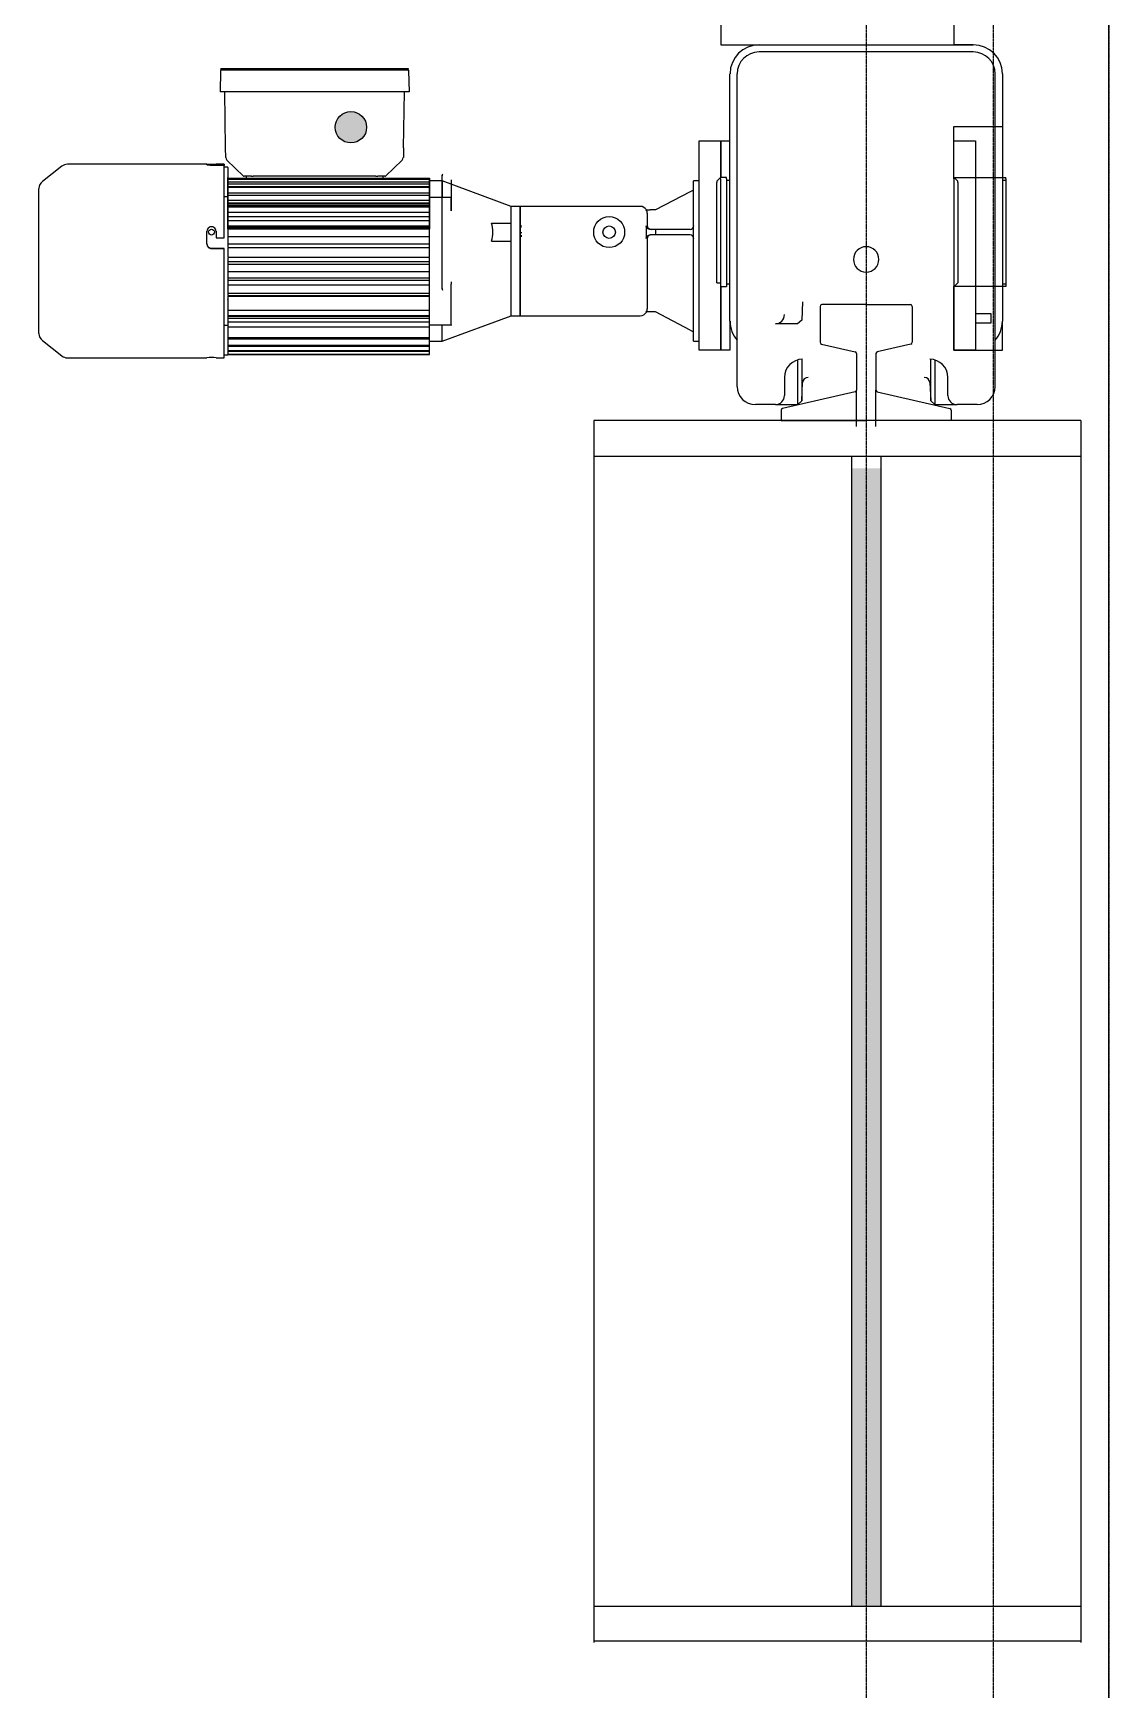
# Model space of a CAD drawing. Extents: x 220580 to 2027826, y -309201 to 71987.
# Drawn here: x 305724 to 306654, y -160938 to -159504 of the extents above; entities that cross this region are included whole.
import ezdxf

# ---------------------------------------------------------------- set-up
doc = ezdxf.new("R2010")
doc.units = 0
doc.linetypes.add('20剖面图$0$DASH', pattern=[0.35, 0.25, -0.1])
doc.linetypes.add('20剖面图$0$DOTE', pattern=[2.42, 2, -0.2, 0.02, -0.2])
for name, color, linetype in [('20剖面图$0$06A-01-03', 7, 'Continuous'), ('20剖面图$0$5剖面线层', 2, 'Continuous'), ('20剖面图$0$A-AXIS-DOTE', 14, '20剖面图$0$DOTE'), ('20剖面图$0$COLUMN', 9, 'Continuous'), ('20剖面图$0$FAG16-10.01MA1-被', 7, 'Continuous'), ('20剖面图$0$FAG16-10.02MA1-被', 7, 'Continuous'), ('20剖面图$0$FAG16-10MA1-端梁结构', 7, 'Continuous'), ('20剖面图$0$FAG16-20.02MA1-轴', 7, 'Continuous'), ('20剖面图$0$G80接口', 7, 'Continuous'), ('20剖面图$0$G80箱体', 7, 'Continuous'), ('20剖面图$0$六角头螺栓_M5-135', 7, 'Continuous'), ('20剖面图$0$后端盖', 7, 'Continuous'), ('20剖面图$0$接线盒', 7, 'Continuous'), ('20剖面图$0$接线盒盖', 7, 'Continuous'), ('20剖面图$0$机壳', 7, 'Continuous'), ('20剖面图$0$电机接线盒密封垫', 7, 'Continuous'), ('20剖面图$0$端盖', 7, 'Continuous'), ('20剖面图$0$连接板', 7, 'Continuous'), ('20剖面图$0$齿轴1', 7, 'Continuous')]:
    doc.layers.add(name, color=color, linetype=linetype)

# ---------------------------------------------------------------- blocks, each defined once
blk = doc.blocks.new('20250828132035')
at = {"layer": '20剖面图$0$5剖面线层'}
h = blk.add_hatch(color=252, dxfattribs=at)
h.dxf.hatch_style = 1
h.paths.add_polyline_path([(-1269.5, 5743.5, -1), (-1242.3, 5743.5, -1)])
at = {"layer": '20剖面图$0$5剖面线层', "true_color": 0xc5c7c4}
h = blk.add_hatch(color=9, dxfattribs=at)
h.dxf.hatch_style = 1
h.paths.add_polyline_path([(-797.4, 4463.7), (-822.6, 4463.7), (-822.6, 5448.4), (-797.4, 5448.4)])
blk.add_line((-939.3, 5608.7), (-936.1, 5608.7))
at = {"ltscale": 0.5}
for p, q in [((-849.9, 5588.4), (-849.9, 5557.4)), ((-810, 5590), (-848.3, 5590)), ((-810, 5590), (-771.7, 5590)), ((-770.1, 5588.4), (-770.1, 5557.4)), ((-848.7, 5555.8), (-819.6, 5549.1)), ((-771.3, 5555.8), (-800.4, 5549.1)), ((-818.4, 5547.6), (-818.4, 5516)), ((-801.6, 5547.6), (-801.6, 5516)), ((-819.6, 5514.5), (-882.4, 5500)), ((-819.6, 5514.5), (-882.4, 5500)), ((-818.4, 5484.6), (-818.4, 5516)), ((-801.6, 5484.6), (-801.6, 5516)), ((-800.4, 5514.5), (-737.6, 5500)), ((-800.4, 5514.5), (-737.6, 5500)), ((-883.6, 5498.5), (-883.6, 5489.8)), ((-883.6, 5498.5), (-883.6, 5489.8)), ((-736.4, 5498.5), (-736.4, 5489.8)), ((-736.4, 5498.5), (-736.4, 5489.8)), ((-624.3, 5489.8), (-1045.7, 5489.8)), ((-1045.7, 5489.8), (-1045.7, 5458.4)), ((-883.6, 5489.8), (-810, 5489.8)), ((-883.6, 5489.8), (-810, 5489.8)), ((-736.4, 5489.8), (-810, 5489.8)), ((-736.4, 5489.8), (-810, 5489.8)), ((-624.3, 5489.8), (-624.3, 5458.4)), ((-624.3, 5458.4), (-1045.7, 5458.4)), ((-1045.7, 5458.4), (-1045.7, 4463.7)), ((-822.6, 5458.4), (-822.6, 4463.7)), ((-797.4, 5458.4), (-797.4, 4463.7)), ((-624.3, 5458.4), (-624.3, 4463.7)), ((-1045.7, 4463.7), (-624.3, 4463.7)), ((-1045.7, 4463.7), (-1045.7, 4432.2)), ((-624.3, 4463.7), (-624.3, 4432.2)), ((-1045.7, 4433.7), (-624.3, 4433.7))]:
    blk.add_line(p, q, dxfattribs=at)
at = {"color": 6, "linetype": '20剖面图$0$DASH'}
blk.add_lwpolyline([(-600, 320), (-10300, 320), (-10300, 6550), (-600, 6550), (-600, 320)], dxfattribs=at)
blk.add_lwpolyline([(-701.9, 5582), (-715.4, 5582), (-715.4, 5574.2), (-701.9, 5574.2)], close=True)
at = {"ltscale": 0.5}
for centre, start, end in [((-848.3, 5588.4), 90, 180), ((-771.7, 5588.4), 0, 90), ((-848.3, 5557.4), 180, 257), ((-820, 5547.6), 0, 77), ((-800, 5547.6), 103, 180), ((-771.7, 5557.4), 283, 0), ((-820, 5516), 283, 0), ((-820, 5516), 283, 0), ((-800, 5516), 180, 257), ((-800, 5516), 180, 257), ((-882, 5498.5), 103, 180), ((-882, 5498.5), 103, 180), ((-738, 5498.5), 0, 77), ((-738, 5498.5), 0, 77)]:
    blk.add_arc(centre, 1.57, start, end, dxfattribs=at)
at = {"layer": '20剖面图$0$06A-01-03', "color": 7, "linetype": 'Continuous'}
for p, q in [((-1505.9, 5709.8), (-1522.8, 5696.5)), ((-1380.4, 5711.5), (-1501.1, 5711.5)), ((-1380.4, 5711), (-1380.4, 5711.5)), ((-1365.5, 5710.5), (-1376.5, 5710.5)), ((-1372.6, 5711.5), (-1372.6, 5711.3)), ((-1365.5, 5711.5), (-1372.6, 5711.5)), ((-1372.6, 5711.3), (-1365.5, 5711.3)), ((-1372.6, 5710.5), (-1372.6, 5711.3)), ((-1365.5, 5711.5), (-1365.5, 5711.3)), ((-1365.5, 5711.3), (-1365.5, 5710.5)), ((-1365.5, 5647.9), (-1365.5, 5710.5)), ((-1525.8, 5565.1), (-1525.8, 5690.4)), ((-1380.4, 5642.4), (-1380.4, 5653.4)), ((-1372.6, 5653.4), (-1372.6, 5647.9)), ((-1376.5, 5638.6), (-1365.5, 5638.6)), ((-1365.5, 5638.5), (-1376.5, 5638.5)), ((-1372.6, 5647.9), (-1365.5, 5647.9)), ((-1365.5, 5638.5), (-1365.5, 5638.6)), ((-1365.5, 5544), (-1365.5, 5638.5)), ((-1522.8, 5558.9), (-1505.9, 5545.7)), ((-1501.1, 5544), (-1380.4, 5544)), ((-1372.6, 5544), (-1365.5, 5544))]:
    blk.add_line(p, q, dxfattribs=at)
for centre, radius, start, end in [((-1501.1, 5703.6), 7.86, 90, 128.1572), ((-1376.5, 5793.3), 81.9, 267.251, 272.749), ((-1517.9, 5690.4), 7.86, 128.1572, 180), ((-1376.5, 5653.4), 3.93, 359.6522, 180.3478), ((-1376.5, 5642.6), 3.91, 180.1493, 270.2029), ((-1376.5, 5642.4), 3.91, 180.1373, 270.2127), ((-1517.9, 5565.1), 7.86, 180, 231.8428), ((-1501.1, 5551.8), 7.86, 231.8428, 270), ((-1376.5, 5462.2), 81.9, 87.251, 92.749)]:
    blk.add_arc(centre, radius, start, end, dxfattribs=at)
blk.add_open_spline([(-1376.5, 5710.5), (-1376.6, 5710.5), (-1376.8, 5710.5), (-1377, 5710.5), (-1377.3, 5710.5), (-1377.6, 5710.5), (-1378.1, 5710.6), (-1378.7, 5710.6), (-1379.3, 5710.7), (-1379.8, 5710.7), (-1380.1, 5710.8), (-1380.3, 5710.9), (-1380.4, 5710.9), (-1380.4, 5710.9), (-1380.4, 5711), (-1380.4, 5711)], degree=3, knots=[0, 0, 0, 0, 0.041659, 0.083241, 0.124924, 0.187526, 0.250171, 0.374622, 0.499792, 0.624328, 0.7493, 0.81163, 0.874211, 0.937221, 1, 1, 1, 1], dxfattribs=at)
at = {"layer": '20剖面图$0$A-AXIS-DOTE'}
for p, q in [((-810, 7412.5), (-810, 320)), ((-700, 7412.5), (-700, 320))]:
    blk.add_line(p, q, dxfattribs=at)
at = {"layer": '20剖面图$0$COLUMN'}
blk.add_line((-600, 50), (-600, 7380), dxfattribs=at)
at = {"layer": '20剖面图$0$FAG16-10.01MA1-被', "color": 7, "linetype": 'Continuous'}
for p, q in [((-865, 5592.5), (-865.8, 5576.6)), ((-869.3, 5573.4), (-888.6, 5573.4)), ((-865.8, 5576.6), (-869.3, 5573.4)), ((-869.1, 5503.4), (-869.1, 5542.2)), ((-865.8, 5542.7), (-865.8, 5506.7)), ((-754.2, 5506.6), (-754.2, 5542.7)), ((-750.7, 5542.1), (-750.7, 5503.4)), ((-865.8, 5506.7), (-865, 5522.5)), ((-755, 5522.5), (-754.2, 5506.6)), ((-869.1, 5503.4), (-865.8, 5506.7)), ((-754.2, 5506.6), (-750.7, 5503.4)), ((-888.6, 5503.4), (-869.1, 5503.4)), ((-750.7, 5503.4), (-731.4, 5503.4))]:
    blk.add_line(p, q, dxfattribs=at)
for centre, start, end in [((-860.3, 5522.3), 90, 177), ((-759.7, 5522.3), 3, 90)]:
    blk.add_arc(centre, 4.71, start, end, dxfattribs=at)
at = {"layer": '20剖面图$0$FAG16-10.02MA1-被', "color": 7, "linetype": 'Continuous'}
for p, q in [((-936.1, 5699.9), (-939.3, 5696.7)), ((-939.3, 5696.7), (-939.3, 5695.7)), ((-939.3, 5608.7), (-939.3, 5695.7)), ((-936.1, 5698.8), (-936.1, 5699.9)), ((-930.9, 5699.9), (-936.1, 5699.9)), ((-936.1, 5698.8), (-936.1, 5605.6)), ((-930.9, 5698.8), (-930.9, 5699.9)), ((-930.9, 5698.8), (-930.9, 5605.6)), ((-927.9, 5697.5), (-930.9, 5697.5)), ((-733.9, 5699.9), (-733.9, 5698.8)), ((-730.8, 5696.7), (-733.9, 5699.9)), ((-733.9, 5699.9), (-689.1, 5699.9)), ((-733.9, 5605.6), (-733.9, 5698.8)), ((-730.8, 5695.7), (-730.8, 5696.7)), ((-730.8, 5695.7), (-730.8, 5608.7)), ((-689.1, 5697.5), (-692.1, 5697.5)), ((-689.1, 5698.8), (-689.1, 5699.9)), ((-689.1, 5698.8), (-689.1, 5605.6)), ((-930.9, 5607.9), (-927.9, 5607.9)), ((-733.9, 5605.6), (-730.8, 5608.7)), ((-692.1, 5607.9), (-689.1, 5607.9)), ((-936.1, 5605.6), (-930.9, 5605.6)), ((-689.1, 5605.6), (-733.9, 5605.6))]:
    blk.add_line(p, q, dxfattribs=at)
at = {"layer": '20剖面图$0$FAG16-10MA1-端梁结构', "color": 7, "linetype": 'Continuous'}
for p, q in [((-902.7, 5814.9), (-717.3, 5814.9)), ((-717.3, 5808.6), (-902.7, 5808.6)), ((-927.9, 5575.7), (-927.9, 5789.7)), ((-921.6, 5519.1), (-921.6, 5789.7)), ((-698.4, 5519.1), (-698.4, 5789.7)), ((-692.1, 5789.7), (-692.1, 5575.7)), ((-935.7, 5700.1), (-935.7, 5731.6)), ((-935.7, 5731.6), (-927.9, 5731.6)), ((-935.7, 5700.1), (-935.7, 5699.9)), ((-935.7, 5605.6), (-935.7, 5582)), ((-734.3, 5582), (-734.3, 5605.6)), ((-935.7, 5550.6), (-935.7, 5582)), ((-734.3, 5582), (-734.3, 5550.6)), ((-927.9, 5575.7), (-927.9, 5550.6)), ((-692.1, 5550.6), (-692.1, 5575.7)), ((-927.9, 5550.6), (-935.7, 5550.6)), ((-734.3, 5550.6), (-692.1, 5550.6)), ((-880.7, 5527), (-880.7, 5511.3)), ((-739.3, 5511.3), (-739.3, 5527)), ((-888.6, 5503.4), (-905.9, 5503.4)), ((-714.1, 5503.4), (-731.4, 5503.4))]:
    blk.add_line(p, q, dxfattribs=at)
for centre, radius, start, end in [((-902.7, 5789.7), 25.1, 90, 180), ((-902.7, 5789.7), 18.9, 90, 180), ((-717.3, 5789.7), 25.1, 0, 90), ((-717.3, 5789.7), 18.9, 0, 90), ((-810, 5629.1), 11, 0, 180), ((-810, 5629.1), 11, 180, 0), ((-888.6, 5581.3), 7.86, 270, 0), ((-902.7, 5575.7), 25.1, 180, 221.4096), ((-717.3, 5575.7), 25.1, 318.5904, 0), ((-865, 5527), 15.7, 90, 180), ((-755, 5527), 15.7, 0, 90), ((-905.9, 5519.1), 15.7, 180, 270), ((-888.6, 5511.3), 7.86, 270, 0), ((-731.4, 5511.3), 7.86, 180, 270), ((-714.1, 5519.1), 15.7, 270, 0)]:
    blk.add_arc(centre, radius, start, end, dxfattribs=at)
at = {"layer": '20剖面图$0$FAG16-20.02MA1-轴', "color": 7, "linetype": 'Continuous'}
for p, q in [((-954.6, 5700.1), (-954.6, 5731.6)), ((-954.6, 5731.6), (-935.7, 5731.6)), ((-935.7, 5731.6), (-935.7, 5700.1)), ((-734.3, 5731.6), (-715.4, 5731.6)), ((-715.4, 5731.6), (-715.4, 5700.1)), ((-954.6, 5582), (-954.6, 5700.1)), ((-935.7, 5699.9), (-935.7, 5700.1)), ((-715.4, 5700.1), (-715.4, 5582)), ((-935.7, 5582), (-935.7, 5605.6)), ((-734.3, 5605.6), (-734.3, 5582)), ((-954.6, 5550.6), (-954.6, 5582)), ((-935.7, 5582), (-935.7, 5550.6)), ((-734.3, 5550.6), (-734.3, 5582)), ((-715.4, 5582), (-715.4, 5550.6)), ((-935.7, 5550.6), (-954.6, 5550.6)), ((-715.4, 5550.6), (-734.3, 5550.6))]:
    blk.add_line(p, q, dxfattribs=at)
at = {"layer": '20剖面图$0$G80接口', "color": 7, "linetype": 'Continuous'}
for p, q in [((-1187.9, 5694.4), (-1187.9, 5699.3)), ((-1176.9, 5697), (-1187.9, 5697)), ((-1176.9, 5604.1), (-1176.9, 5701.4)), ((-1176.9, 5697), (-1176.9, 5683.5)), ((-1117.2, 5675), (-1176.9, 5697)), ((-1169.1, 5697.9), (-1169.1, 5695.6)), ((-1169.1, 5697.9), (-1169.1, 5671)), ((-1187.9, 5691.6), (-1187.9, 5684.6)), ((-1187.9, 5680.5), (-1187.9, 5686.8)), ((-1187.9, 5682.9), (-1169.1, 5682.9)), ((-1187.9, 5673.1), (-1187.9, 5682.1)), ((-1169.1, 5683.4), (-1169.1, 5682.9)), ((-1169.1, 5682.1), (-1169.1, 5682.9)), ((-1169.1, 5673.1), (-1169.1, 5682.1)), ((-1187.9, 5665.7), (-1187.9, 5674.5)), ((-1187.9, 5657.6), (-1187.9, 5667.4)), ((-1169.1, 5671), (-1169.1, 5673.1)), ((-1117.2, 5660.6), (-1117.2, 5675)), ((-1109.4, 5675), (-1117.2, 5675)), ((-1109.4, 5580.4), (-1109.4, 5675)), ((-1187.9, 5648.8), (-1187.9, 5656.6)), ((-1134.2, 5660.6), (-1117.2, 5660.6)), ((-1117.2, 5644.9), (-1117.2, 5660.6)), ((-1187.9, 5630.9), (-1187.9, 5639.4)), ((-1134.2, 5644.9), (-1117.2, 5644.9)), ((-1117.2, 5580.4), (-1117.2, 5644.9)), ((-1187.9, 5618), (-1187.9, 5625)), ((-1187.9, 5606.1), (-1187.9, 5611)), ((-1169.1, 5609.8), (-1169.1, 5607.6)), ((-1169.1, 5584.4), (-1169.1, 5607.6)), ((-1187.9, 5588), (-1187.9, 5597.8)), ((-1187.9, 5573.4), (-1187.9, 5582.3)), ((-1176.9, 5558.4), (-1117.2, 5580.4)), ((-1169.1, 5582.3), (-1169.1, 5584.4)), ((-1169.1, 5573.4), (-1169.1, 5582.3)), ((-1117.2, 5580.4), (-1109.4, 5580.4)), ((-1187.9, 5572.6), (-1169.1, 5572.6)), ((-1176.9, 5558.4), (-1176.9, 5572)), ((-1169.1, 5572.6), (-1169.1, 5573.4)), ((-1169.1, 5572.6), (-1169.1, 5572)), ((-1187.9, 5558.4), (-1176.9, 5558.4))]:
    blk.add_line(p, q, dxfattribs=at)
for centre, radius, start, end in [((-2745.3, 6203.6), 1646.8, 342.2529, 342.3125), ((-1176.1, 5701.4), 0.868, 162.6356, 180.433), ((-1176.6, 5683.5), 0.34, 179.73, 207.9231), ((-1162.5, 5652.7), 29.4, 344.4802, 15.5198), ((-1176.1, 5604), 0.868, 179.567, 197.3644), ((-2745.8, 5101.7), 1647.3, 17.6875, 17.747), ((-1176.6, 5572), 0.34, 152.0769, 180.27)]:
    blk.add_arc(centre, radius, start, end, dxfattribs=at)
for points, knots in [([(-1176.9, 5683.3), (-1176.9, 5683.3), (-1176.8, 5683.2), (-1176.8, 5683.1), (-1176.7, 5683), (-1176.6, 5683), (-1176.6, 5682.9), (-1176.6, 5682.9), (-1176.6, 5682.9), (-1176.5, 5682.9), (-1176.5, 5682.9), (-1176.5, 5682.9), (-1176.5, 5682.9), (-1176.4, 5682.9), (-1176.4, 5682.9), (-1176.4, 5682.9), (-1176.4, 5682.9), (-1176.4, 5682.9), (-1176.4, 5682.9), (-1176.4, 5682.9), (-1176.4, 5682.9), (-1176.4, 5682.9), (-1176.4, 5682.9), (-1176.4, 5682.9)], [0, 0, 0, 0, 0.125, 0.25, 0.375, 0.5, 0.625, 0.625, 0.65625, 0.65625, 0.6875, 0.75, 0.875, 0.875, 0.9375, 0.96875, 0.984375, 0.988281, 0.988281, 0.990234, 0.990234, 0.992187, 1, 1, 1, 1]), ([(-1176.9, 5572.1), (-1176.9, 5572.2), (-1176.8, 5572.2), (-1176.8, 5572.3), (-1176.7, 5572.4), (-1176.7, 5572.4), (-1176.6, 5572.5), (-1176.6, 5572.5), (-1176.6, 5572.5), (-1176.6, 5572.5), (-1176.5, 5572.5), (-1176.5, 5572.6), (-1176.4, 5572.6), (-1176.4, 5572.6), (-1176.4, 5572.6), (-1176.4, 5572.6), (-1176.4, 5572.6), (-1176.4, 5572.6), (-1176.4, 5572.6), (-1176.4, 5572.6), (-1176.4, 5572.6)], [0, 0, 0, 0, 0.125, 0.25, 0.375, 0.5, 0.5, 0.5625, 0.5625, 0.625, 0.75, 0.875, 0.875, 0.9375, 0.96875, 0.984375, 0.988281, 0.988281, 0.992188, 1, 1, 1, 1])]:
    blk.add_open_spline(points, degree=3, knots=knots, dxfattribs=at)
at = {"layer": '20剖面图$0$G80箱体', "color": 7, "linetype": 'Continuous'}
for p, q in [((-959.3, 5558.4), (-959.3, 5697)), ((-954.6, 5697), (-959.3, 5697)), ((-962.4, 5687.5), (-992.3, 5671.9)), ((-959.3, 5689.1), (-962.4, 5687.5)), ((-1109.4, 5675), (-1109.4, 5580.4)), ((-1005.6, 5675), (-1109.4, 5675)), ((-1000.3, 5671.9), (-996.8, 5671.9)), ((-999.4, 5668.5), (-999.4, 5658.2)), ((-992.3, 5671.9), (-996.8, 5671.9)), ((-1000.3, 5658.1), (-1000.3, 5647.3)), ((-992.3, 5655.1), (-996.8, 5655.1)), ((-992.3, 5650.4), (-996.8, 5650.4)), ((-962.4, 5655.1), (-992.3, 5655.1)), ((-992.3, 5655.1), (-992.3, 5650.4)), ((-962.4, 5650.4), (-992.3, 5650.4)), ((-999.4, 5647.2), (-999.4, 5586.9)), ((-1109.4, 5580.4), (-1005.6, 5580.4)), ((-996.8, 5583.6), (-1000.3, 5583.6)), ((-992.3, 5583.6), (-996.8, 5583.6)), ((-962.4, 5567.9), (-992.3, 5583.6)), ((-962.4, 5567.9), (-959.3, 5566.3)), ((-959.3, 5558.4), (-954.6, 5558.4))]:
    blk.add_line(p, q, dxfattribs=at)
for radius in [13.4, 5.43]:
    blk.add_circle((-1032.4, 5652.7), radius, dxfattribs=at)
for centre, radius, start, end in [((-1005.6, 5668.7), 6.29, 30.4106, 90), ((-1005.7, 5668.5), 6.35, 359.9808, 32.043), ((-962.4, 5658.2), 3.14, 270, 0), ((-962.4, 5647.2), 3.14, 0, 90), ((-1005.6, 5586.7), 6.29, 270, 329.6107), ((-1005.7, 5586.9), 6.35, 327.9569, 0.0193)]:
    blk.add_arc(centre, radius, start, end, dxfattribs=at)
for points, degree, knots in [([(-996.8, 5655.1), (-997.5, 5655.1), (-998.1, 5655.3), (-998.7, 5655.5), (-999.2, 5655.9), (-999.4, 5656.1), (-999.6, 5656.4), (-999.8, 5656.6), (-1000, 5656.9), (-1000.1, 5657.2), (-1000.2, 5657.5), (-1000.3, 5657.8), (-1000.3, 5658.1)], 2, [0, 0, 0, 0.25, 0.25, 0.5, 0.5, 0.625, 0.625, 0.75, 0.75, 0.875, 0.875, 1, 1, 1]), ([(-1000.3, 5647.3), (-1000.3, 5648), (-1000, 5648.6), (-999.8, 5648.8), (-999.6, 5649.1), (-999.4, 5649.3), (-999.2, 5649.5), (-998.7, 5649.9), (-998.1, 5650.1), (-997.5, 5650.4), (-996.8, 5650.4)], 2, [0, 0, 0, 0.25, 0.25, 0.375, 0.375, 0.5, 0.5, 0.75, 0.75, 1, 1, 1]), ([(-999.4, 5658.2), (-999.4, 5657.8), (-999.3, 5657.4), (-999, 5656.6), (-998.7, 5656.3), (-998.1, 5655.7), (-997.8, 5655.5), (-997, 5655.2), (-996.6, 5655.1), (-996.2, 5655.1)], 3, [0, 0, 0, 0, 0.25, 0.25, 0.5, 0.5, 0.75, 0.75, 1, 1, 1, 1]), ([(-996.2, 5650.4), (-996.6, 5650.4), (-997, 5650.3), (-997.8, 5650), (-998.1, 5649.7), (-998.7, 5649.1), (-999, 5648.8), (-999.3, 5648), (-999.4, 5647.6), (-999.4, 5647.2)], 3, [0, 0, 0, 0, 0.25, 0.25, 0.5, 0.5, 0.75, 0.75, 1, 1, 1, 1])]:
    blk.add_open_spline(points, degree=degree, knots=knots, dxfattribs=at)
at = {"layer": '20剖面图$0$六角头螺栓_M5-135', "color": 7, "linetype": 'Continuous'}
for p, q in [((-1207.3, 5675.5), (-1362.4, 5675.5)), ((-1187.9, 5675.5), (-1207.3, 5675.5)), ((-1362.4, 5579.9), (-1207.3, 5579.9)), ((-1207.3, 5579.9), (-1187.9, 5579.9))]:
    blk.add_line(p, q, dxfattribs=at)
at = {"layer": '20剖面图$0$后端盖', "color": 7, "linetype": 'Continuous'}
for p, q in [((-1362.4, 5708.8), (-1365.5, 5708.8)), ((-1362.4, 5708.5), (-1362.4, 5708.8)), ((-1362.4, 5708.5), (-1362.4, 5707.2)), ((-1362.4, 5707.2), (-1362.4, 5699.5)), ((-1362.4, 5700.1), (-1362.4, 5694.4)), ((-1362.4, 5683.3), (-1365.5, 5683.3)), ((-1362.4, 5691.6), (-1362.4, 5684.6)), ((-1362.4, 5688.1), (-1362.4, 5680.5)), ((-1362.4, 5682.9), (-1362.4, 5672.2)), ((-1362.4, 5674.5), (-1362.4, 5666.1)), ((-1362.4, 5660.8), (-1362.4, 5661)), ((-1362.4, 5660.8), (-1362.4, 5657.6)), ((-1362.4, 5660.1), (-1362.4, 5645.3)), ((-1362.4, 5639.4), (-1362.4, 5630.9)), ((-1362.4, 5625), (-1362.4, 5617.4)), ((-1362.4, 5611), (-1362.4, 5605.3)), ((-1362.4, 5597.3), (-1362.4, 5594.6)), ((-1362.4, 5594.4), (-1362.4, 5594.6)), ((-1362.4, 5583.2), (-1362.4, 5572.6)), ((-1365.5, 5572.2), (-1362.4, 5572.2)), ((-1365.5, 5546.6), (-1362.4, 5546.6)), ((-1362.4, 5546.9), (-1362.4, 5546.6))]:
    blk.add_line(p, q, dxfattribs=at)
blk.add_circle((-1376.5, 5652.7), 2.55, dxfattribs=at)
at = {"layer": '20剖面图$0$接线盒', "color": 7, "linetype": 'Continuous'}
for p, q in [((-1364.3, 5725.8), (-1365.1, 5774.1)), ((-1210.4, 5725.8), (-1209.5, 5774.1)), ((-1364.1, 5717.2), (-1364.3, 5725.8)), ((-1210.4, 5725.8), (-1210.5, 5717.2)), ((-1348.9, 5701), (-1363.2, 5715)), ((-1211.5, 5715), (-1225.8, 5701)), ((-1348.9, 5701), (-1348.2, 5701)), ((-1342, 5701), (-1348.2, 5701)), ((-1342, 5701), (-1340.4, 5701)), ((-1234.2, 5701), (-1340.4, 5701)), ((-1234.2, 5701), (-1232.7, 5701)), ((-1226.4, 5701), (-1232.7, 5701)), ((-1226.4, 5701), (-1225.8, 5701))]:
    blk.add_line(p, q, dxfattribs=at)
blk.add_circle((-1255.9, 5743.5), 13.6, dxfattribs=at)
for centre, start, end in [((-1361, 5717.3), 181, 225.5), ((-1213.7, 5717.3), 314.5, 359)]:
    blk.add_arc(centre, 3.14, start, end, dxfattribs=at)
at = {"layer": '20剖面图$0$接线盒盖', "color": 7, "linetype": 'Continuous'}
for p, q in [((-1367.9, 5793.5), (-1368.7, 5793.4)), ((-1206.7, 5794.1), (-1367.9, 5794.1)), ((-1360.9, 5793), (-1367.9, 5793)), ((-1213.8, 5793), (-1360.9, 5793)), ((-1206.7, 5793), (-1213.8, 5793)), ((-1206.7, 5793.5), (-1206.7, 5794.1)), ((-1206.7, 5793.5), (-1206.7, 5793)), ((-1368.7, 5792.2), (-1369, 5774.1)), ((-1205.9, 5792.2), (-1205.6, 5774.1)), ((-1361.2, 5774.1), (-1369, 5774.1)), ((-1213.5, 5774.1), (-1361.2, 5774.1)), ((-1205.6, 5774.1), (-1213.5, 5774.1))]:
    blk.add_line(p, q, dxfattribs=at)
for centre, radius, start, end in [((-1367.9, 5793.3), 0.791, 91.7381, 170.9141), ((-1367.9, 5793.3), 0.785, 171.2492, 179.0027), ((-1367.9, 5792.2), 0.786, 90.0038, 178.9962), ((-1367.9, 5793.3), 0.786, 90, 91.4003), ((-1362.9, 5793.8), 5, 176.8455, 183.1545), ((-1206.7, 5793.3), 0.79, 8.9843, 88.3635), ((-1206.7, 5793.3), 0.786, 88.5997, 90)]:
    blk.add_arc(centre, radius, start, end, dxfattribs=at)
blk.add_open_spline([(-1206.7, 5793), (-1206.5, 5793), (-1206.3, 5792.9), (-1206, 5792.6), (-1205.9, 5792.4), (-1205.9, 5792.2)], degree=3, knots=[0, 0, 0, 0, 0.5, 0.5, 1, 1, 1, 1], dxfattribs=at)
at = {"layer": '20剖面图$0$机壳', "color": 7, "linetype": 'Continuous'}
for p, q in [((-1362.4, 5655.5), (-1362.4, 5700.1)), ((-1362.4, 5699.5), (-1362.4, 5696.3)), ((-1362.4, 5699.5), (-1187.9, 5699.5)), ((-1362.4, 5698.5), (-1187.9, 5698.5)), ((-1362.4, 5696.3), (-1362.4, 5691.6)), ((-1362.4, 5696.3), (-1187.9, 5696.3)), ((-1362.4, 5694.4), (-1362.4, 5692.2)), ((-1362.4, 5694.4), (-1187.9, 5694.4)), ((-1362.4, 5692.2), (-1362.4, 5688.1)), ((-1362.4, 5692.2), (-1187.9, 5692.2)), ((-1187.9, 5696.3), (-1187.9, 5699.5)), ((-1187.9, 5699.3), (-1187.9, 5655.5)), ((-1187.9, 5691.6), (-1187.9, 5696.3)), ((-1187.9, 5692.2), (-1187.9, 5694.4)), ((-1187.9, 5687.4), (-1187.9, 5692.2)), ((-1362.4, 5691.6), (-1187.9, 5691.6)), ((-1362.4, 5686.8), (-1187.9, 5686.8)), ((-1362.4, 5684.6), (-1362.4, 5680.4)), ((-1362.4, 5684.6), (-1187.9, 5684.6)), ((-1362.4, 5680.5), (-1362.4, 5678.1)), ((-1362.4, 5680.5), (-1187.9, 5680.5)), ((-1362.4, 5680.4), (-1187.9, 5680.4)), ((-1362.4, 5678.1), (-1362.4, 5675.3)), ((-1362.4, 5678.1), (-1187.9, 5678.1)), ((-1187.9, 5680.4), (-1187.9, 5684.6)), ((-1187.9, 5678.1), (-1187.9, 5680.5)), ((-1187.9, 5674.9), (-1187.9, 5678.1)), ((-1362.4, 5677.1), (-1187.9, 5677.1)), ((-1362.4, 5674.9), (-1362.4, 5670.1)), ((-1362.4, 5674.9), (-1187.9, 5674.9)), ((-1362.4, 5674.5), (-1187.9, 5674.5)), ((-1362.4, 5670.1), (-1362.4, 5661)), ((-1362.4, 5670.1), (-1187.9, 5670.1)), ((-1362.4, 5666.1), (-1187.9, 5666.1)), ((-1362.4, 5665.3), (-1362.4, 5662.9)), ((-1187.9, 5670.1), (-1187.9, 5674.9)), ((-1187.9, 5667.4), (-1187.9, 5670.1)), ((-1187.9, 5662.9), (-1187.9, 5665.7)), ((-1362.4, 5662.9), (-1362.4, 5656.6)), ((-1362.4, 5662.9), (-1187.9, 5662.9)), ((-1362.4, 5658.1), (-1187.9, 5658.1)), ((-1362.4, 5657.6), (-1362.4, 5655.5)), ((-1362.4, 5657.6), (-1187.9, 5657.6)), ((-1362.4, 5656.6), (-1187.9, 5656.6)), ((-1362.4, 5655.5), (-1187.9, 5655.5)), ((-1187.9, 5656.6), (-1187.9, 5662.9)), ((-1187.9, 5655.5), (-1187.9, 5657.6)), ((-1362.4, 5648.8), (-1362.4, 5642.5)), ((-1362.4, 5648.8), (-1187.9, 5648.8)), ((-1362.4, 5642.5), (-1362.4, 5640.1)), ((-1362.4, 5642.5), (-1187.9, 5642.5)), ((-1362.4, 5639.4), (-1187.9, 5639.4)), ((-1187.9, 5642.5), (-1187.9, 5648.8)), ((-1187.9, 5639.7), (-1187.9, 5642.5)), ((-1362.4, 5630.9), (-1187.9, 5630.9)), ((-1362.4, 5630.1), (-1362.4, 5627.3)), ((-1362.4, 5627.3), (-1362.4, 5625)), ((-1362.4, 5627.3), (-1187.9, 5627.3)), ((-1362.4, 5625), (-1187.9, 5625)), ((-1187.9, 5627.3), (-1187.9, 5630.5)), ((-1187.9, 5625), (-1187.9, 5627.3)), ((-1362.4, 5618.6), (-1187.9, 5618.6)), ((-1362.4, 5617.4), (-1362.4, 5613.2)), ((-1362.4, 5613.2), (-1362.4, 5611)), ((-1362.4, 5613.2), (-1187.9, 5613.2)), ((-1362.4, 5611), (-1187.9, 5611)), ((-1362.4, 5607), (-1187.9, 5607)), ((-1187.9, 5613.2), (-1187.9, 5618)), ((-1187.9, 5611), (-1187.9, 5613.2)), ((-1187.9, 5599.9), (-1187.9, 5606.1)), ((-1362.4, 5605.3), (-1362.4, 5599.9)), ((-1362.4, 5599.9), (-1362.4, 5597.8)), ((-1362.4, 5599.9), (-1187.9, 5599.9)), ((-1362.4, 5597.8), (-1187.9, 5597.8)), ((-1362.4, 5597.3), (-1187.9, 5597.3)), ((-1362.4, 5594.4), (-1362.4, 5585.3)), ((-1187.9, 5597.8), (-1187.9, 5599.9)), ((-1362.4, 5585.3), (-1362.4, 5580.5)), ((-1362.4, 5585.3), (-1187.9, 5585.3)), ((-1362.4, 5580.5), (-1187.9, 5580.5)), ((-1362.4, 5578.3), (-1187.9, 5578.3)), ((-1187.9, 5585.3), (-1187.9, 5588)), ((-1187.9, 5580.5), (-1187.9, 5585.3)), ((-1362.4, 5575), (-1362.4, 5570.8)), ((-1362.4, 5575), (-1187.9, 5575)), ((-1362.4, 5570.8), (-1187.9, 5570.8)), ((-1362.4, 5570.4), (-1362.4, 5561.5)), ((-1187.9, 5570.8), (-1187.9, 5575)), ((-1187.9, 5561.5), (-1187.9, 5570.8)), ((-1362.4, 5561.5), (-1362.4, 5560.3)), ((-1362.4, 5561.5), (-1187.9, 5561.5)), ((-1362.4, 5560.3), (-1362.4, 5555)), ((-1362.4, 5560.3), (-1187.9, 5560.3)), ((-1362.4, 5555), (-1362.4, 5554.1)), ((-1362.4, 5555), (-1187.9, 5555)), ((-1362.4, 5554.1), (-1362.4, 5550.3)), ((-1362.4, 5554.1), (-1187.9, 5554.1)), ((-1362.4, 5550.3), (-1362.4, 5549.7)), ((-1362.4, 5550.3), (-1187.9, 5550.3)), ((-1362.4, 5549.7), (-1362.4, 5547.1)), ((-1362.4, 5549.7), (-1187.9, 5549.7)), ((-1187.9, 5560.3), (-1187.9, 5561.5)), ((-1187.9, 5555), (-1187.9, 5560.3)), ((-1187.9, 5554.1), (-1187.9, 5555)), ((-1187.9, 5550.3), (-1187.9, 5554.1)), ((-1187.9, 5549.7), (-1187.9, 5550.3)), ((-1187.9, 5547.1), (-1187.9, 5549.7)), ((-1362.4, 5547.1), (-1362.4, 5546.7)), ((-1362.4, 5547.1), (-1187.9, 5547.1)), ((-1362.4, 5546.7), (-1187.9, 5546.7)), ((-1187.9, 5546.7), (-1187.9, 5547.1))]:
    blk.add_line(p, q, dxfattribs=at)
at = {"layer": '20剖面图$0$电机接线盒密封垫', "color": 7, "linetype": 'Continuous'}
for p, q in [((-1346.6, 5701), (-1346.6, 5699.5)), ((-1228, 5699.5), (-1228, 5701))]:
    blk.add_line(p, q, dxfattribs=at)
at = {"layer": '20剖面图$0$端盖', "color": 7, "linetype": 'Continuous'}
for p, q in [((-734.3, 5698.7), (-734.3, 5744.1)), ((-734.3, 5744.1), (-692.1, 5744.1)), ((-734.3, 5698.7), (-734.3, 5699.9))]:
    blk.add_line(p, q, dxfattribs=at)
at = {"layer": '20剖面图$0$连接板', "color": 7, "linetype": 'Continuous'}
for p, q in [((-935.7, 5840), (-935.7, 5814.9)), ((-734.3, 5840), (-734.3, 5814.9)), ((-935.7, 5814.9), (-902.7, 5814.9)), ((-717.3, 5814.9), (-734.3, 5814.9))]:
    blk.add_line(p, q, dxfattribs=at)
at = {"layer": '20剖面图$0$齿轴1', "color": 7, "linetype": 'Continuous'}
blk.add_line((-1108.6, 5650.2), (-1108.6, 5648.6), dxfattribs=at)
blk.add_arc((-750.8, 5652.4), 357.7, 179.9326, 180.0831, dxfattribs=at)
blk.add_open_spline([(-1108.6, 5656.8), (-1108.6, 5657), (-1108.6, 5657.4), (-1108.6, 5657.9), (-1108.6, 5658.7)], degree=2, knots=[0, 0, 0, 0.5, 0.5, 1, 1, 1], dxfattribs=at)

msp = doc.modelspace()

# ---------------------------------------------------------------- block references
at = {"ltscale": 30}
msp.add_blockref('20250828132035', (307254.4, -165329.4), dxfattribs=at)

doc.saveas('drawing.dxf')
